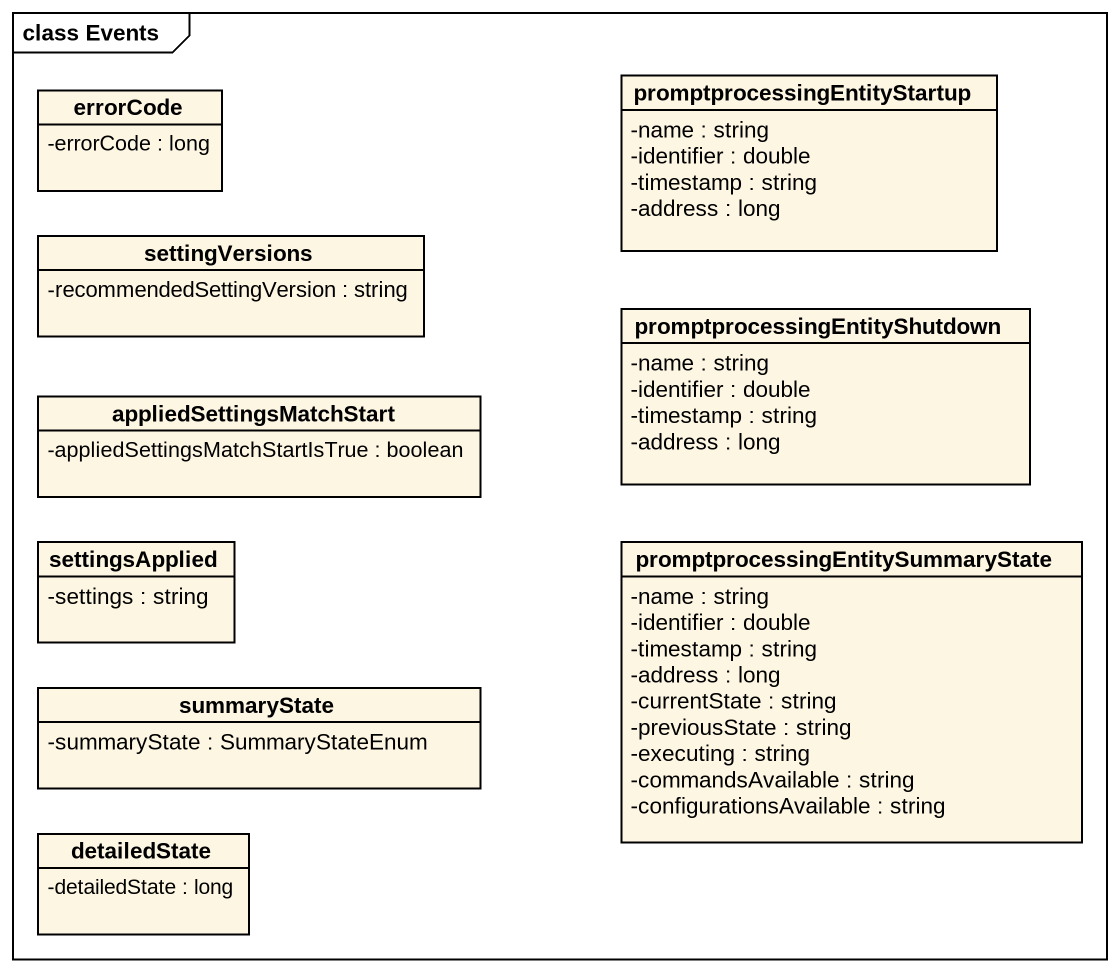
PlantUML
@startuml
mainframe class Events
hide circle
hide empty members
skinparam classAttributeIconSize 0
class errorCode {
  -errorCode : long
}
class "promptprocessingEntityStartup" as promptprocessingEntityStartu {
  -name : string
  -identifier : double
  -timestamp : string
  -address : long
}
class settingVersions {
  -recommendedSettingVersion : string
}
class "promptprocessingEntityShutdown" as promptprocessingEntityShutdo {
  -name : string
  -identifier : double
  -timestamp : string
  -address : long
}
class appliedSettingsMatchStart {
  -appliedSettingsMatchStartIsTrue : boolean
}
class settingsApplied {
  -settings : string
}
class "promptprocessingEntitySummaryState" as promptprocessingEntitySummar {
  -name : string
  -identifier : double
  -timestamp : string
  -address : long
  -currentState : string
  -previousState : string
  -executing : string
  -commandsAvailable : string
  -configurationsAvailable : string
}
class summaryState {
  -summaryState : SummaryStateEnum
}
class detailedState {
  -detailedState : long
}
@enduml
